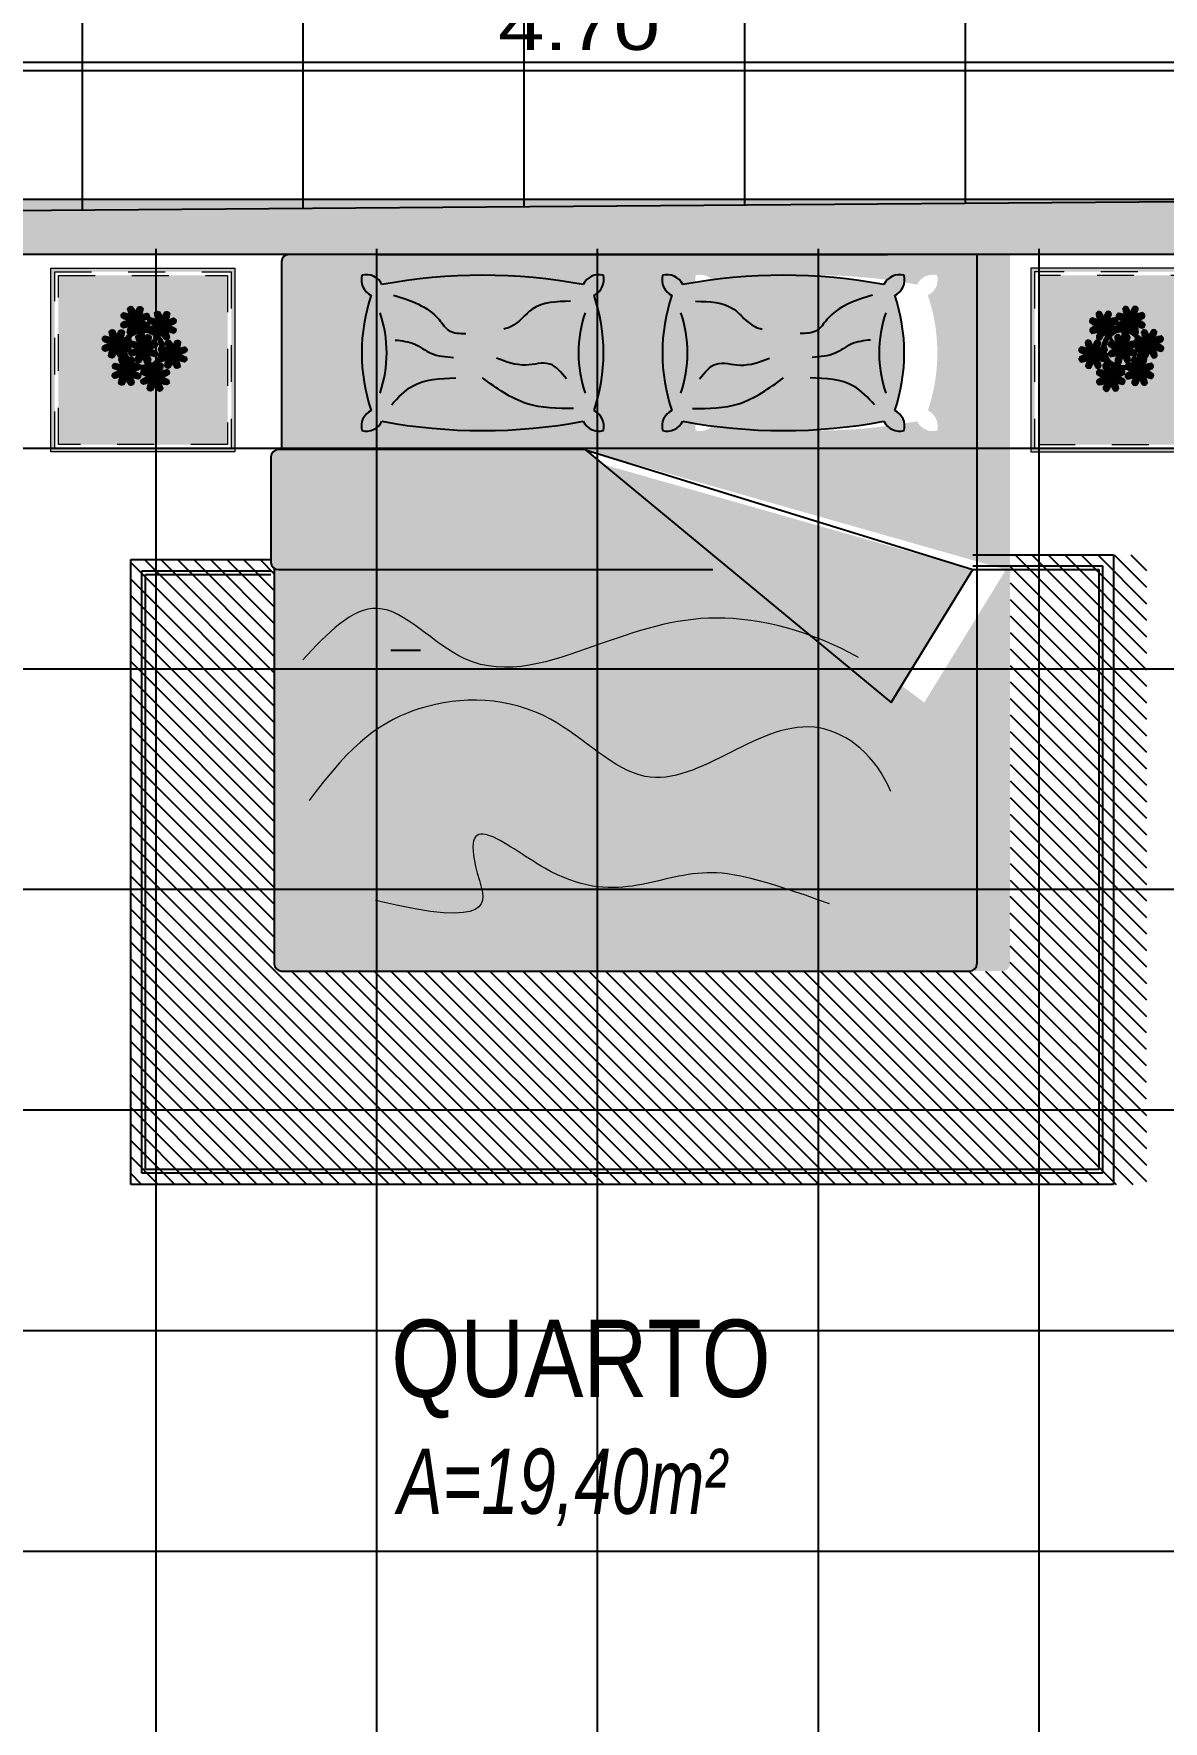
# Model space of a CAD drawing. Header units: inches. Extents: x 5.4 to 65.7, y -9.8 to 26.8.
# Drawn here: x 28.889 to 31.959, y 2.184 to 6.773 of the extents above; entities that cross this region are included whole.
import ezdxf

# ---------------------------------------------------------------- set-up
doc = ezdxf.new("R2010")
doc.units = ezdxf.units.IN
doc.header["$MEASUREMENT"] = 0
doc.linetypes.add('HIDDEN', pattern=[0.375, 0.25, -0.125])
for name, color, linetype in [('2', 42, 'Continuous'), ('CAIXILHOS', 7, 'Continuous'), ('FLORES', 1, 'Continuous'), ('HATCH', 1, 'Continuous'), ('vflor2', 50, 'Continuous'), ('Vflor6', 11, 'Continuous'), ('vfolhas2', 102, 'Continuous')]:
    doc.layers.add(name, color=color, linetype=linetype)
for name, color, linetype, lineweight in [('_mobiliário', 7, 'Continuous', 5), ('estofado', 7, 'Continuous', 25), ('mesa', 7, 'Continuous', 9), ('Muros', 7, 'Continuous', 30), ('TEXTO', 7, 'Continuous', 5)]:
    doc.layers.add(name, color=color, linetype=linetype, lineweight=lineweight)
doc.styles.add('Cota B', font='swissck.ttf')
doc.styles.add('R80-50', font='REFSAN.TTF', dxfattribs={"width": 1.3, "height": 0.13})
doc.dimstyles.new('1-50', dxfattribs={"dimtxt": 0.13, "dimasz": 0.12, "dimexe": 0.25, "dimexo": 0.12, "dimgap": 0.03, "dimtad": 1, "dimzin": 5, "dimdsep": 46, "dimtxsty": 'R80-50', "dimblk": 'ARCHTICK', "dimcen": 0.06, "dimdle": 0.1, "dimclrd": 8, "dimclre": 8, "dimclrt": 256, "dimadec": 0, "dimazin": 0, "dimtfac": 1, "dimtix": 1, "dimtmove": 0, "dimatfit": 3, "dimfxl": 1, "dimtolj": 1, "dimtzin": 0, "dimarcsym": 0})
pattern_1 = [(90, (-2384.8394688, 46.3806433), (-0.00125, 0), [])]

# ---------------------------------------------------------------- blocks, each defined once
blk = doc.blocks.new('Mesa Lateral Cordoba')
at = {"layer": 'mesa', "ltscale": 0.1}
h = blk.add_hatch(color=27, dxfattribs=at)
h.dxf.hatch_style = 1
h.set_gradient(color1=(123, 74, 61), color2=(58, 35, 29), one_color=1, tint=0.17, name='CYLINDER')
h.paths.add_polyline_path([(0, 0), (-0.5, 0), (-0.5, -0.5), (0, -0.5)])
h.paths.add_polyline_path([(-0.01, -0.01), (-0.01, -0.49), (-0.49, -0.49), (-0.49, -0.01)], flags=16)
h.paths.add_polyline_path([(-0.02, -0.02), (-0.02, -0.48), (-0.48, -0.48), (-0.48, -0.02)], flags=0)
h = blk.add_hatch(color=27, dxfattribs=at)
h.dxf.hatch_style = 1
h.set_gradient(color1=(123, 74, 61), color2=(58, 35, 29), one_color=1, tint=0.17, name='INVCYLINDER')
h.paths.add_polyline_path([(-0.02, -0.02), (-0.48, -0.02), (-0.48, -0.48), (-0.02, -0.48)])
at = {"layer": 'mesa', "color": 34, "ltscale": 0.1}
blk.add_lwpolyline([(-0.5, -0.5), (0, -0.5), (0, 0), (-0.5, 0)], close=True, dxfattribs=at)
at = {"layer": 'mesa', "color": 34, "linetype": 'HIDDEN', "ltscale": 0.1}
for points in [[(-0.49, -0.49), (-0.01, -0.49), (-0.01, -0.01), (-0.49, -0.01)], [(-0.48, -0.48), (-0.02, -0.48), (-0.02, -0.02), (-0.48, -0.02)]]:
    blk.add_lwpolyline(points, close=True, dxfattribs=at)
blk = doc.blocks.new('flor_PB_champanhe_pequena')
at = {"layer": 'vflor2'}
h = blk.add_hatch(dxfattribs=at)
h.set_pattern_fill('ANSI31', color=256, scale=0.01, angle=45, style=0)
h.set_pattern_definition(pattern_1)
h.paths.add_polyline_path([(0.0362, 0.0679, 1), (0.0207, 0.0679, 1)])
h.paths.add_polyline_path([(0.0629, 0.0132, 1), (0.0784, 0.0132, 1)])
h.paths.add_polyline_path([(0.0525, -0.056, 1), (0.0371, -0.056, 1)])
h.paths.add_polyline_path([(0.0077, 0, 1), (-0.0077, 0, 1)])
h.paths.add_polyline_path([(-0.0117, -0.0678, 1), (-0.0272, -0.0678, 1)])
h.paths.add_polyline_path([(-0.0565, -0.0118, 1), (-0.072, -0.0118, 1)])
h.paths.add_polyline_path([(-0.0325, 0.0537, 1), (-0.048, 0.0537, 1)])
at = {"layer": 'Vflor6'}
h = blk.add_hatch(dxfattribs=at)
h.set_pattern_fill('ANSI31', color=256, scale=0.01, angle=45, style=0)
h.set_pattern_definition(pattern_1)
h.paths.add_polyline_path([(0.0458, 0.0957, 0.518852), (0.0355, 0.1007, 0.20503), (0.0281, 0.0756, -0.145698), (0.0324, 0.0745, 0.191491)])
h.paths.add_polyline_path([(0.0604, 0.0753, 0.518852), (0.0566, 0.0862, 0.20503), (0.0337, 0.0736, -0.145698), (0.036, 0.0698, 0.191491)])
h.paths.add_polyline_path([(0.0563, 0.0505, 0.518852), (0.0613, 0.0609, 0.20503), (0.0362, 0.0682, -0.145698), (0.0351, 0.0639, 0.191491)])
h.paths.add_polyline_path([(0.0342, 0.0627, -0.145698), (0.0304, 0.0604, 0.191491), (0.0359, 0.0359, 0.518852), (0.0468, 0.0397, 0.20503)])
h.paths.add_polyline_path([(0.0288, 0.0601, -0.145698), (0.0245, 0.0612, 0.191491), (0.0111, 0.04, 0.518852), (0.0215, 0.035, 0.20503)])
h.paths.add_polyline_path([(-0.0035, 0.0605, 0.518852), (0.0003, 0.0496, 0.20503), (0.0233, 0.0621, -0.145698), (0.021, 0.0659, 0.191491)])
h.paths.add_polyline_path([(0.0207, 0.0675, -0.145698), (0.0218, 0.0718, 0.191491), (0.0006, 0.0852, 0.518852), (-0.0044, 0.0749, 0.20503)])
h.paths.add_polyline_path([(0.0227, 0.0731, -0.145698), (0.0265, 0.0754, 0.191491), (0.0211, 0.0998, 0.518852), (0.0102, 0.096, 0.20503)])
h.paths.add_polyline_path([(-0.0351, 0.0594, -0.145698), (-0.0328, 0.0557, 0.191491), (-0.0083, 0.0611, 0.518852), (-0.0121, 0.072, 0.20503)])
h.paths.add_polyline_path([(-0.0406, 0.0615, -0.145698), (-0.0364, 0.0604, 0.191491), (-0.0229, 0.0815, 0.518852), (-0.0333, 0.0866, 0.20503)])
h.paths.add_polyline_path([(-0.046, 0.0589, -0.145698), (-0.0422, 0.0612, 0.191491), (-0.0477, 0.0857, 0.518852), (-0.0586, 0.0819, 0.20503)])
h.paths.add_polyline_path([(-0.048, 0.0534, -0.145698), (-0.047, 0.0576, 0.191491), (-0.0681, 0.0711, 0.518852), (-0.0731, 0.0607, 0.20503)])
h.paths.add_polyline_path([(-0.0455, 0.048, -0.145698), (-0.0478, 0.0518, 0.191491), (-0.0722, 0.0463, 0.518852), (-0.0685, 0.0354, 0.20503)])
h.paths.add_polyline_path([(-0.0399, 0.046, -0.145698), (-0.0442, 0.047, 0.191491), (-0.0576, 0.0259, 0.17076), (-0.0554, 0.0218, -0.242408), (-0.0491, 0.0201, 0.071789), (-0.0473, 0.0209, 0.20503)])
h.paths.add_polyline_path([(-0.0345, 0.0485, -0.145698), (-0.0383, 0.0462, 0.191491), (-0.0329, 0.0218, 0.518852), (-0.022, 0.0255, 0.20503)])
h.paths.add_polyline_path([(-0.0125, 0.0364, 0.518852), (-0.0074, 0.0467, 0.20503), (-0.0325, 0.0541, -0.145698), (-0.0336, 0.0498, 0.191491)])
h.paths.add_polyline_path([(-0.0469, 0.016, 0.518852), (-0.0573, 0.0211, 0.20503), (-0.0646, -0.004, -0.145698), (-0.0603, -0.0051, 0.191491)])
h.paths.add_polyline_path([(-0.07, -0.0066, -0.145698), (-0.0662, -0.0043, 0.191491), (-0.0717, 0.0202, 0.518852), (-0.0825, 0.0164, 0.20503)])
h.paths.add_polyline_path([(-0.0921, 0.0056, 0.518852), (-0.0971, -0.0048, 0.20503), (-0.072, -0.0121, -0.145698), (-0.0709, -0.0079, 0.191491)])
h.paths.add_polyline_path([(-0.0695, -0.0175, -0.145698), (-0.0718, -0.0137, 0.191491), (-0.0962, -0.0192, 0.518852), (-0.0924, -0.0301, 0.20503)])
h.paths.add_polyline_path([(-0.0639, -0.0195, -0.145698), (-0.0682, -0.0185, 0.191491), (-0.0816, -0.0396, 0.518852), (-0.0712, -0.0446, 0.20503)])
h.paths.add_polyline_path([(-0.0585, -0.017, -0.145698), (-0.0623, -0.0193, 0.191491), (-0.0568, -0.0437, 0.518852), (-0.046, -0.04, 0.20503)])
h.paths.add_polyline_path([(-0.0364, -0.0291, 0.518852), (-0.0314, -0.0188, 0.20503), (-0.0565, -0.0114, -0.145698), (-0.0576, -0.0157, 0.191491)])
h.paths.add_polyline_path([(-0.059, -0.0061, -0.145698), (-0.0568, -0.0098, 0.191491), (-0.0323, -0.0044, 0.518852), (-0.0361, 0.0065, 0.20503)])
h.paths.add_polyline_path([(-0.0269, -0.0358, 0.518852), (-0.0377, -0.0396, 0.20503), (-0.0252, -0.0625, -0.145698), (-0.0214, -0.0603, 0.191491)])
h.paths.add_polyline_path([(-0.0198, -0.06, -0.145698), (-0.0155, -0.0611, 0.191491), (-0.0021, -0.0399, 0.518852), (-0.0125, -0.0349, 0.20503)])
h.paths.add_polyline_path([(-0.0142, -0.062, -0.145698), (-0.012, -0.0658, 0.191491), (0.0125, -0.0603, 0.518852), (0.0087, -0.0495, 0.20503)])
h.paths.add_polyline_path([(0.0084, -0.0851, 0.518852), (0.0134, -0.0747, 0.20503), (-0.0117, -0.0674, -0.145698), (-0.0128, -0.0717, 0.191491)])
h.paths.add_polyline_path([(-0.0137, -0.073, -0.145698), (-0.0175, -0.0752, 0.191491), (-0.012, -0.0997, 0.518852), (-0.0012, -0.0959, 0.20503)])
h.paths.add_polyline_path([(-0.0368, -0.0956, 0.518852), (-0.0264, -0.1006, 0.20503), (-0.0191, -0.0755, -0.145698), (-0.0234, -0.0744, 0.191491)])
h.paths.add_polyline_path([(-0.0514, -0.0752, 0.518852), (-0.0476, -0.086, 0.20503), (-0.0247, -0.0735, -0.145698), (-0.0269, -0.0697, 0.191491)])
h.paths.add_polyline_path([(-0.0473, -0.0504, 0.518852), (-0.0523, -0.0608, 0.20503), (-0.0272, -0.0681, -0.145698), (-0.0261, -0.0638, 0.191491)])
h.paths.add_polyline_path([(0.0371, -0.0563, -0.145698), (0.0381, -0.052, 0.191491), (0.017, -0.0386, 0.518852), (0.0119, -0.049, 0.20503)])
h.paths.add_polyline_path([(0.0374, -0.024, 0.518852), (0.0265, -0.0278, 0.20503), (0.0391, -0.0508, -0.145698), (0.0429, -0.0485, 0.191491)])
h.paths.add_polyline_path([(0.0444, -0.0482, -0.145698), (0.0487, -0.0493, 0.191491), (0.0622, -0.0281, 0.518852), (0.0518, -0.0231, 0.20503)])
h.paths.add_polyline_path([(0.0767, -0.0486, 0.518852), (0.073, -0.0377, 0.20503), (0.05, -0.0502, -0.145698), (0.0523, -0.054, 0.191491)])
h.paths.add_polyline_path([(0.0726, -0.0733, 0.518852), (0.0777, -0.063, 0.20503), (0.0525, -0.0556, -0.145698), (0.0515, -0.0599, 0.191491)])
h.paths.add_polyline_path([(0.0505, -0.0612, -0.145698), (0.0467, -0.0635, 0.191491), (0.0522, -0.0879, 0.518852), (0.0631, -0.0841, 0.20503)])
h.paths.add_polyline_path([(0.0452, -0.0637, -0.145698), (0.0409, -0.0626, 0.191491), (0.0275, -0.0838, 0.518852), (0.0378, -0.0888, 0.20503)])
h.paths.add_polyline_path([(0.0396, -0.0617, -0.145698), (0.0373, -0.0579, 0.191491), (0.0129, -0.0634, 0.518852), (0.0166, -0.0743, 0.20503)])
h.paths.add_polyline_path([(0.0654, 0.0075, -0.145698), (0.0632, 0.0113, 0.191491), (0.0387, 0.0058, 0.518852), (0.0425, -0.0051, 0.20503)])
h.paths.add_polyline_path([(0.0428, 0.0305, 0.518852), (0.0378, 0.0202, 0.20503), (0.0629, 0.0128, -0.145698), (0.064, 0.0171, 0.191491)])
h.paths.add_polyline_path([(0.0649, 0.0184, -0.145698), (0.0687, 0.0207, 0.191491), (0.0632, 0.0451, 0.518852), (0.0524, 0.0414, 0.20503)])
h.paths.add_polyline_path([(0.088, 0.041, 0.518852), (0.0776, 0.0461, 0.20503), (0.0703, 0.0209, -0.145698), (0.0746, 0.0199, 0.191491)])
h.paths.add_polyline_path([(0.0759, 0.0189, -0.145698), (0.0782, 0.0151, 0.191491), (0.1026, 0.0206, 0.518852), (0.0988, 0.0315, 0.20503)])
h.paths.add_polyline_path([(0.0985, -0.0041, 0.518852), (0.1035, 0.0062, 0.20503), (0.0784, 0.0136, -0.145698), (0.0773, 0.0093, 0.191491)])
h.paths.add_polyline_path([(0.0781, -0.0187, 0.518852), (0.0889, -0.015, 0.20503), (0.0764, 0.008, -0.145698), (0.0726, 0.0057, 0.191491)])
h.paths.add_polyline_path([(0.071, 0.0055, -0.145698), (0.0667, 0.0065, 0.191491), (0.0533, -0.0146, 0.518852), (0.0637, -0.0197, 0.20503)])
h.paths.add_polyline_path([(0.0074, -0.0319, 0.518852), (0.0183, -0.0282, 0.20503), (0.0057, -0.0052, -0.145698), (0.0019, -0.0075, 0.191491)])
h.paths.add_polyline_path([(0.0278, -0.0173, 0.518852), (0.0329, -0.007, 0.20503), (0.0077, 0.0004, -0.145698), (0.0067, -0.0039, 0.191491)])
h.paths.add_polyline_path([(0.0319, 0.0074, 0.518852), (0.0282, 0.0183, 0.20503), (0.0052, 0.0057, -0.145698), (0.0075, 0.0019, 0.191491)])
h.paths.add_polyline_path([(0.0173, 0.0278, 0.518852), (0.007, 0.0329, 0.20503), (-0.0004, 0.0077, -0.145698), (0.0039, 0.0067, 0.191491)])
h.paths.add_polyline_path([(-0.0057, 0.0052, -0.145698), (-0.0019, 0.0075, 0.191491), (-0.0074, 0.0319, 0.518852), (-0.0183, 0.0282, 0.20503)])
h.paths.add_polyline_path([(-0.0077, -0.0004, -0.145698), (-0.0067, 0.0039, 0.191491), (-0.0278, 0.0173, 0.518852), (-0.0329, 0.007, 0.20503)])
h.paths.add_polyline_path([(-0.0319, -0.0074, 0.518852), (-0.0282, -0.0183, 0.20503), (-0.0052, -0.0057, -0.145698), (-0.0075, -0.0019, 0.191491)])
h.paths.add_polyline_path([(-0.0173, -0.0278, 0.518852), (-0.007, -0.0329, 0.20503), (0.0004, -0.0077, -0.145698), (-0.0039, -0.0067, 0.191491)])
at = {"layer": 'vfolhas2'}
h = blk.add_hatch(dxfattribs=at)
h.set_pattern_fill('ANSI31', color=256, scale=0.007, angle=45, style=0)
h.set_pattern_definition([(90, (-2384.8394688, 46.3806433), (-0.000875, 0), [])])
h.paths.add_polyline_path([(0.0114, 0.048, 0.107662), (-0.0096, 0.0484, -0.020394), (-0.0074, 0.0467, -0.232033), (-0.0071, 0.0405, -0.089468), (0.0075, 0.0405, -0.022086)])
h.paths.add_polyline_path([(0.0384, 0.0149, -0.017634), (0.0451, 0.0156, -0.064642), (0.0378, 0.0202, -0.373307), (0.0397, 0.0292, 0.096249), (0.0259, 0.042, -0.06152), (0.0215, 0.0351, -0.163888)])
h.paths.add_polyline_path([(0.0406, 0.007, -0.061831), (0.0482, 0.0103, 0.013522), (0.0476, 0.0129, 0.022418), (0.0393, 0.0121, -0.032137)])
h.paths.add_polyline_path([(0.0343, -0.0228, -0.121095), (0.0374, -0.024, -0.039921), (0.0401, -0.0287, 0.137333), (0.0492, -0.0037, -0.051397), (0.0425, -0.0051, -0.060546), (0.0409, -0.0044, -0.120239)])
h.paths.add_polyline_path([(0.0262, -0.0418, 0.022224), (0.0298, -0.0393, -0.065612), (0.027, -0.0311, -0.18593), (-0.0008, -0.0411, -0.037143), (-0.0042, -0.0491, 0.08013), (0.0115, -0.048, -0.468772), (0.017, -0.0386, -0.072076)])
h.paths.add_polyline_path([(-0.0318, -0.0262, -0.20437), (-0.0364, -0.0291, -0.031212), (-0.0405, -0.0281, 0.048436), (-0.0344, -0.0354, -0.28943), (-0.0269, -0.0358, -0.065261), (-0.0229, -0.0437, 0.024971), (-0.0184, -0.0457, -0.06163), (-0.015, -0.0383, -0.128156)])
h.paths.add_polyline_path([(-0.0492, 0.0024, -0.069005), (-0.0408, 0.0057, -0.116531), (-0.0339, 0.0234, -0.069204), (-0.0376, 0.0319, 0.165692)])
h.paths.add_polyline_path([(-0.0238, 0.0336, -0.03277), (-0.0192, 0.0364, 0.020745), (-0.0238, 0.0408, -0.017074), (-0.0258, 0.042, 0.010437), (-0.0275, 0.0409, -0.062084)])
at = {"layer": 'Vflor6'}
for points in [[(-0.0422, 0.0612, 0.191491), (-0.0477, 0.0857, 0.518852), (-0.0586, 0.0819, 0.20503), (-0.046, 0.0589)], [(-0.0364, 0.0604, 0.191491), (-0.0229, 0.0815, 0.518852), (-0.0333, 0.0866, 0.20503), (-0.0406, 0.0615)], [(0.0218, 0.0718, 0.191491), (0.0006, 0.0852, 0.518852), (-0.0044, 0.0749, 0.20503), (0.0207, 0.0675)], [(0.0265, 0.0754, 0.191491), (0.0211, 0.0998, 0.518852), (0.0102, 0.096, 0.20503), (0.0227, 0.0731)], [(0.0324, 0.0745, 0.191491), (0.0458, 0.0957, 0.518852), (0.0355, 0.1007, 0.20503), (0.0281, 0.0756)], [(0.036, 0.0698, 0.191491), (0.0604, 0.0753, 0.518852), (0.0566, 0.0862, 0.20503), (0.0337, 0.0736)], [(-0.047, 0.0576, 0.191491), (-0.0681, 0.0711, 0.518852), (-0.0731, 0.0607, 0.20503), (-0.048, 0.0534)], [(-0.0478, 0.0518, 0.191491), (-0.0722, 0.0463, 0.518852), (-0.0685, 0.0354, 0.20503), (-0.0455, 0.048)], [(-0.0442, 0.047, 0.191491), (-0.0576, 0.0259, 0.17076), (-0.0554, 0.0218, 0.20503)], [(-0.0491, 0.0201, 0.071789), (-0.0473, 0.0209, 0.20503), (-0.0399, 0.046)], [(-0.0383, 0.0462, 0.191491), (-0.0329, 0.0218, 0.518852), (-0.022, 0.0255, 0.20503), (-0.0345, 0.0485)], [(-0.0328, 0.0557, 0.191491), (-0.0083, 0.0611, 0.518852), (-0.0121, 0.072, 0.20503), (-0.0351, 0.0594)], [(-0.0336, 0.0498, 0.191491), (-0.0125, 0.0364, 0.518852), (-0.0074, 0.0467, 0.20503), (-0.0325, 0.0541)], [(0.021, 0.0659, 0.191491), (-0.0035, 0.0605, 0.518852), (0.0003, 0.0496, 0.20503), (0.0233, 0.0621)], [(0.0245, 0.0612, 0.191491), (0.0111, 0.04, 0.518852), (0.0215, 0.035, 0.20503), (0.0288, 0.0601)], [(0.0304, 0.0604, 0.191491), (0.0359, 0.0359, 0.518852), (0.0468, 0.0397, 0.20503), (0.0342, 0.0627)], [(0.0351, 0.0639, 0.191491), (0.0563, 0.0505, 0.518852), (0.0613, 0.0609, 0.20503), (0.0362, 0.0682)], [(0.0687, 0.0207, 0.191491), (0.0632, 0.0451, 0.518852), (0.0524, 0.0414, 0.20503), (0.0649, 0.0184)], [(0.0746, 0.0199, 0.191491), (0.088, 0.041, 0.518852), (0.0776, 0.0461, 0.20503), (0.0703, 0.0209)], [(-0.0709, -0.0079, 0.191491), (-0.0921, 0.0056, 0.518852), (-0.0971, -0.0048, 0.20503), (-0.072, -0.0121)], [(-0.0662, -0.0043, 0.191491), (-0.0717, 0.0202, 0.518852), (-0.0825, 0.0164, 0.20503), (-0.07, -0.0066)], [(-0.0603, -0.0051, 0.191491), (-0.0469, 0.016, 0.518852), (-0.0573, 0.0211, 0.20503), (-0.0646, -0.004)], [(-0.0568, -0.0098, 0.191491), (-0.0323, -0.0044, 0.518852), (-0.0361, 0.0065, 0.20503), (-0.059, -0.0061)], [(-0.0067, 0.0039, 0.191491), (-0.0278, 0.0173, 0.518852), (-0.0329, 0.007, 0.20503), (-0.0077, -0.0004)], [(-0.0019, 0.0075, 0.191491), (-0.0074, 0.0319, 0.518852), (-0.0183, 0.0282, 0.20503), (-0.0057, 0.0052)], [(0.0039, 0.0067, 0.191491), (0.0173, 0.0278, 0.518852), (0.007, 0.0329, 0.20503), (-0.0004, 0.0077)], [(0.0075, 0.0019, 0.191491), (0.0319, 0.0074, 0.518852), (0.0282, 0.0183, 0.20503), (0.0052, 0.0057)], [(0.0067, -0.0039, 0.191491), (0.0278, -0.0173, 0.518852), (0.0329, -0.007, 0.20503), (0.0077, 0.0004)], [(0.064, 0.0171, 0.191491), (0.0428, 0.0305, 0.518852), (0.0378, 0.0202, 0.20503), (0.0629, 0.0128)], [(0.0632, 0.0113, 0.191491), (0.0387, 0.0058, 0.518852), (0.0425, -0.0051, 0.20503), (0.0654, 0.0075)], [(0.0667, 0.0065, 0.191491), (0.0533, -0.0146, 0.518852), (0.0637, -0.0197, 0.20503), (0.071, 0.0055)], [(0.0726, 0.0057, 0.191491), (0.0781, -0.0187, 0.518852), (0.0889, -0.015, 0.20503), (0.0764, 0.008)], [(0.0782, 0.0151, 0.191491), (0.1026, 0.0206, 0.518852), (0.0988, 0.0315, 0.20503), (0.0759, 0.0189)], [(0.0773, 0.0093, 0.191491), (0.0985, -0.0041, 0.518852), (0.1035, 0.0062, 0.20503), (0.0784, 0.0136)], [(-0.0718, -0.0137, 0.191491), (-0.0962, -0.0192, 0.518852), (-0.0924, -0.0301, 0.20503), (-0.0695, -0.0175)], [(-0.0682, -0.0185, 0.191491), (-0.0816, -0.0396, 0.518852), (-0.0712, -0.0446, 0.20503), (-0.0639, -0.0195)], [(-0.0623, -0.0193, 0.191491), (-0.0568, -0.0437, 0.518852), (-0.046, -0.04, 0.20503), (-0.0585, -0.017)], [(-0.0576, -0.0157, 0.191491), (-0.0364, -0.0291, 0.518852), (-0.0314, -0.0188, 0.20503), (-0.0565, -0.0114)], [(-0.0214, -0.0603, 0.191491), (-0.0269, -0.0358, 0.518852), (-0.0377, -0.0396, 0.20503), (-0.0252, -0.0625)], [(-0.0075, -0.0019, 0.191491), (-0.0319, -0.0074, 0.518852), (-0.0282, -0.0183, 0.20503), (-0.0052, -0.0057)], [(-0.0155, -0.0611, 0.191491), (-0.0021, -0.0399, 0.518852), (-0.0125, -0.0349, 0.20503), (-0.0198, -0.06)], [(-0.0039, -0.0067, 0.191491), (-0.0173, -0.0278, 0.518852), (-0.007, -0.0329, 0.20503), (0.0004, -0.0077)], [(0.0019, -0.0075, 0.191491), (0.0074, -0.0319, 0.518852), (0.0183, -0.0282, 0.20503), (0.0057, -0.0052)], [(0.0381, -0.052, 0.191491), (0.017, -0.0386, 0.518852), (0.0119, -0.049, 0.20503), (0.0371, -0.0563)], [(0.0429, -0.0485, 0.191491), (0.0374, -0.024, 0.518852), (0.0265, -0.0278, 0.20503), (0.0391, -0.0508)], [(0.0487, -0.0493, 0.191491), (0.0622, -0.0281, 0.518852), (0.0518, -0.0231, 0.20503), (0.0444, -0.0482)], [(0.0523, -0.054, 0.191491), (0.0767, -0.0486, 0.518852), (0.073, -0.0377, 0.20503), (0.05, -0.0502)], [(-0.0261, -0.0638, 0.191491), (-0.0473, -0.0504, 0.518852), (-0.0523, -0.0608, 0.20503), (-0.0272, -0.0681)], [(-0.0269, -0.0697, 0.191491), (-0.0514, -0.0752, 0.518852), (-0.0476, -0.086, 0.20503), (-0.0247, -0.0735)], [(-0.0234, -0.0744, 0.191491), (-0.0368, -0.0956, 0.518852), (-0.0264, -0.1006, 0.20503), (-0.0191, -0.0755)], [(-0.0175, -0.0752, 0.191491), (-0.012, -0.0997, 0.518852), (-0.0012, -0.0959, 0.20503), (-0.0137, -0.073)], [(-0.012, -0.0658, 0.191491), (0.0125, -0.0603, 0.518852), (0.0087, -0.0495, 0.20503), (-0.0142, -0.062)], [(-0.0128, -0.0717, 0.191491), (0.0084, -0.0851, 0.518852), (0.0134, -0.0747, 0.20503), (-0.0117, -0.0674)], [(0.0373, -0.0579, 0.191491), (0.0129, -0.0634, 0.518852), (0.0166, -0.0743, 0.20503), (0.0396, -0.0617)], [(0.0409, -0.0626, 0.191491), (0.0275, -0.0838, 0.518852), (0.0378, -0.0888, 0.20503), (0.0452, -0.0637)], [(0.0467, -0.0635, 0.191491), (0.0522, -0.0879, 0.518852), (0.0631, -0.0841, 0.20503), (0.0505, -0.0612)], [(0.0515, -0.0599, 0.191491), (0.0726, -0.0733, 0.518852), (0.0777, -0.063, 0.20503), (0.0525, -0.0556)]]:
    blk.add_lwpolyline(points, format="xyb", dxfattribs=at)
for centre in [(-0.0403, 0.0537), (0.0285, 0.0679), (0, 0), (0.0707, 0.0132), (-0.0643, -0.0118), (-0.0195, -0.0678), (0.0448, -0.056)]:
    blk.add_circle(centre, 0.00774, dxfattribs=at)
for centre, radius, start, end in [((-0.074, -0.0174), 0.0768, 54.9163, 59.0708), ((0, 0), 0.0493, 121.5115, 123.9034), ((0, 0), 0.0493, 76.6257, 101.2054), ((0, 0), 0.0412, 79.5079, 99.958), ((0, 0), 0.0493, 36.338, 58.3289), ((0, 0), 0.0493, 139.6216, 177.2535), ((0, 0), 0.0412, 145.4192, 172.0062), ((0, 0), 0.0412, 117.8024, 125.3101), ((-0.0593, -0.0047), 0.0602, 11.8879, 16.4018), ((0, 0), 0.0412, 74.1954, 75.3637), ((0, 0), 0.0412, 21.2258, 58.4551), ((0, 0), 0.0412, 9.7434, 17.1061), ((0, 0), 0.0493, 12.0535, 15.1524), ((0.0522, -0.0796), 0.0926, 83.3221, 84.8757), ((0, 0), 0.0493, 214.7168, 225.8089), ((0, 0), 0.0412, 191.7544, 192.795), ((0, 0), 0.0412, 196.8647, 200.2384), ((0, 0), 0.0412, 219.4845, 248.6966), ((0, 0), 0.0412, 268.8569, 310.9878), ((0, 0), 0.0493, 302.0643, 307.1567), ((0, 0), 0.0412, 326.3984, 353.8236), ((0, 0), 0.0493, 324.3663, 355.6451), ((0, 0), 0.0493, 242.3459, 248.0677), ((0, 0), 0.0493, 265.1392, 283.4645)]:
    blk.add_arc(centre, radius, start, end, dxfattribs=at)
at = {"layer": 'vfolhas2'}
for centre, radius, start, end in [((-0.074, -0.0174), 0.0768, 40.153, 49.1957), ((0.0943, 0), 0.0958, 144.6026, 166.3715), ((0.0943, 0), 0.0929, 152.8823, 159.0916), ((-0.0593, -0.0047), 0.0602, 38.976, 44.1425), ((0.0522, -0.0796), 0.0955, 94.2878, 101.6908), ((0.0522, -0.0796), 0.0926, 88.9574, 101.8062), ((-0.0518, 0.0673), 0.0773, 274.6501, 284.8641), ((-0.0461, 0.0498), 0.0621, 271.8189, 281.906), ((-0.0562, -0.0226), 0.0584, 324.6409, 3.3511), ((-0.0538, -0.0234), 0.0532, 344.0711, 2.6448), ((-0.0519, -0.0839), 0.0987, 36.2927, 45.4646), ((-0.0519, -0.0839), 0.1017, 36.411, 41.5755)]:
    blk.add_arc(centre, radius, start, end, dxfattribs=at)
blk = doc.blocks.new('A$C19C6269F')
at = {"layer": '_mobiliário', "color": 34, "rotation": 90}
blk.add_blockref('Mesa Lateral Cordoba', (0, 0.5), dxfattribs=at)
at = {"layer": 'FLORES', "xscale": 1.130970244567606, "yscale": 1.130970244567606, "zscale": 1.130970244567606}
blk.add_blockref('flor_PB_champanhe_pequena', (0.2509, 0.2196), dxfattribs=at)
blk = doc.blocks.new('_ArchTick')
at = {"color": 0, "linetype": 'ByBlock', "const_width": 0.15}
blk.add_lwpolyline([(-0.5, -0.5), (0.5, 0.5)], dxfattribs=at)
blk = doc.blocks.new('*D43')
at = {"color": 8, "lineweight": -2}
for p, q in [((28.0214, 6.3075), (28.0214, 6.945)), ((32.7214, 6.2925), (32.7214, 6.945)), ((32.8214, 6.695), (27.9214, 6.695))]:
    blk.add_line(p, q, dxfattribs=at)
at = {"layer": 'DEFPOINTS', "color": 0}
for p in [(28.0214, 6.695), (28.0214, 6.1875), (32.7214, 6.1725)]:
    blk.add_point(p, dxfattribs=at)
at = {"color": 8, "lineweight": -2, "xscale": 0.12, "yscale": 0.12, "zscale": 0.12, "rotation": 180}
blk.add_blockref('_ArchTick', (28.0214, 6.695), dxfattribs=at)
at = {"color": 8, "lineweight": -2, "xscale": 0.12, "yscale": 0.12, "zscale": 0.12}
blk.add_blockref('_ArchTick', (32.7214, 6.695), dxfattribs=at)
at = {"insert": (30.3714, 6.7927), "char_height": 0.13, "attachment_point": 5, "style": 'R80-50'}
blk.add_mtext('\\A1;4.70', dxfattribs=at)

msp = doc.modelspace()

# ---------------------------------------------------------------- hatches: boundary and pattern name
h = msp.add_hatch(color=256)
edge = h.paths.add_edge_path()
edge.add_line((32.8714, 7.8225), (21.6714, 7.8225))
edge.add_line((21.6714, 7.8225), (21.6714, 1.9215))
edge.add_line((21.6714, 1.9215), (21.8214, 1.9215))
edge.add_line((21.8214, 1.9215), (21.8214, 3.5874))
edge.add_line((21.8214, 3.5874), (21.8208, 3.9597))
edge.add_line((21.8208, 3.9597), (21.8201, 4.3874))
edge.add_line((21.8201, 4.3874), (21.8214, 4.3874))
edge.add_line((21.8214, 4.3874), (21.8214, 6.4467))
edge.add_line((21.8214, 6.4467), (21.79, 6.4578))
edge.add_ellipse((22.0221, 5.2027), major_axis=(-0.9025, 0.9025), ratio=1, start_angle=324.0488, end_angle=325.4765, ccw=False)
edge.add_line((21.8214, 6.4634), (21.8214, 6.5352))
edge.add_ellipse((22.2292, 7.8821), major_axis=(-0.9951, 0.9951), ratio=1, start_angle=117.2569, end_angle=118.1528, ccw=False)
edge.add_line((21.8001, 6.5418), (21.8214, 6.5418))
edge.add_line((21.8214, 6.5418), (21.8214, 7.6725))
edge.add_line((21.8214, 7.6725), (22.3244, 7.6725))
edge.add_arc((22.2001, 7.6071), 0.1405, 27.7595, 45.8107)
edge.add_arc((22.2278, 7.5565), 0.1668, 44.0568, 65.0989, ccw=False)
edge.add_line((22.3477, 7.6725), (32.7214, 7.6725))
edge.add_line((32.7214, 7.6725), (32.7214, 7.5757))
edge.add_line((32.7214, 7.5757), (32.8714, 7.5757))
edge.add_line((32.8714, 7.5757), (32.8714, 7.8225))
msp.add_hatch(color=256).paths.add_polyline_path([(32.8714, 6.7728), (32.7214, 6.7728), (32.7214, 6.3225), (28.0214, 6.3225), (28.0214, 6.1725), (32.7214, 6.1725), (32.7214, 5.1585), (32.8714, 5.1585)])
at = {"linetype": 'ByBlock'}
h = msp.add_hatch(color=32, dxfattribs=at)
h.set_gradient(color1=(204, 102, 0), one_color=1, tint=1, name='CYLINDER')
h.paths.add_polyline_path([(31.4417, 5.3155), (31.2197, 4.9542), (30.2986, 5.641)])
at = {"layer": '2'}
h = msp.add_hatch(dxfattribs=at)
h.set_pattern_fill('_USER', color=32, scale=0.6, style=0, double=1, pattern_type=0)
h.set_pattern_definition([(0, (21.82137, -4.1275), (0, 0.6), []), (90, (21.82137, -4.1275), (-0.6, 0), [])])
h.paths.add_polyline_path([(32.7214, 7.6725), (23.3214, 7.6725), (23.3214, 6.0525), (21.8214, 6.0525), (21.8214, -2.3275), (24.8714, -2.3275), (24.8714, -4.1275), (27.7914, -4.1275), (27.7914, -4.049), (27.8714, -4.049), (27.8714, 6.2848), (32.7214, 6.3225)])
h = msp.add_hatch(dxfattribs=at)
h.set_pattern_fill('_USER', color=32, scale=0.6, style=0, double=1, pattern_type=0)
h.set_pattern_definition([(0, (28.02137, 2.0458), (0, 0.6), []), (90, (28.02137, 2.0458), (-0.6, 0), [])])
h.paths.add_polyline_path([(28.0214, 6.1875), (32.7214, 6.1875), (32.7214, 2.0458), (28.0214, 2.0458)])
at = {"layer": 'estofado', "lineweight": 5, "ltscale": 0.2}
h = msp.add_hatch(color=43, dxfattribs=at)
h.dxf.hatch_style = 1
h.set_gradient(color1=(206, 178, 131), color2=(233, 221, 200), one_color=1, tint=0.85, name='CURVED')
h.paths.add_polyline_path([(30.8252, 5.3155), (31.3097, 4.9542), (31.5317, 5.3155), (30.3886, 5.641), (29.5628, 5.6421), (29.5628, 6.1525, -0.414214), (29.5828, 6.1725), (31.5428, 6.1725), (31.5428, 4.244, -0.414214), (31.5228, 4.224), (29.5628, 4.224, -0.414214), (29.5428, 4.244), (29.5428, 5.3189, 0.148252), (29.5539, 5.3155)])
h.paths.add_polyline_path([(30.3826, 5.719, 0.357527), (30.4373, 5.6936, 0.357527), (30.412, 5.7483, 0.164785), (30.412, 6.0615, 0.357527), (30.4373, 6.1161, 0.357527), (30.3826, 6.0908, 0.092561), (29.8355, 6.0908, 0.357527), (29.7809, 6.1161, 0.357527), (29.8062, 6.0615, 0.164785), (29.8062, 5.7483, 0.357527), (29.7809, 5.6936, 0.357527), (29.8355, 5.719, 0.092561)], flags=16)
h.paths.add_polyline_path([(30.6883, 5.6936, 0.357527), (30.743, 5.719, 0.092561), (31.2901, 5.719, 0.357527), (31.3447, 5.6936, 0.357527), (31.3194, 5.7483, 0.164785), (31.3194, 6.0615, 0.357527), (31.3447, 6.1161, 0.357527), (31.2901, 6.0908, 0.092561), (30.743, 6.0908, 0.357527), (30.6883, 6.1161, 0.357527), (30.7137, 6.0615, 0.164785), (30.7137, 5.7483, 0.357527)], flags=16)
edge = h.paths.add_edge_path(flags=0)
edge.add_spline(control_points=[(30.1469, 5.8906), (30.1728, 5.8807), (30.2191, 5.8629), (30.2945, 5.8878), (30.323, 5.8518), (30.3368, 5.8344)], knot_values=[0, 0, 0, 0, 0.082062, 0.146763, 0.207421, 0.207421, 0.207421, 0.207421], degree=3, periodic=0)
edge = h.paths.add_edge_path(flags=0)
edge.add_spline(control_points=[(30.9787, 5.8906), (30.9528, 5.8807), (30.9065, 5.8629), (30.8311, 5.8878), (30.8026, 5.8518), (30.7888, 5.8344)], knot_values=[0, 0, 0, 0, 0.082062, 0.146763, 0.207421, 0.207421, 0.207421, 0.207421], degree=3, periodic=0)
h = msp.add_hatch(color=27, dxfattribs=at)
h.dxf.hatch_style = 1
h.set_gradient(color1=(106, 82, 42), color2=(160, 123, 64), one_color=1, tint=0.44, name='CURVED')
h.paths.add_polyline_path([(29.8062, 6.0615, -0.357527), (29.7809, 6.1161, -0.357527), (29.8355, 6.0908, -0.092561), (30.3826, 6.0908, -0.357527), (30.4373, 6.1161, -0.357527), (30.412, 6.0615, -0.164785), (30.412, 5.7483, -0.357527), (30.4373, 5.6936, -0.357527), (30.3826, 5.719, -0.092561), (29.8355, 5.719, -0.357527), (29.7809, 5.6936, -0.357527), (29.8062, 5.7483, -0.164785)])
h = msp.add_hatch(color=27, dxfattribs=at)
h.dxf.hatch_style = 1
h.set_gradient(color1=(106, 82, 42), color2=(160, 123, 64), one_color=1, tint=0.44, name='CURVED')
h.paths.add_polyline_path([(31.2294, 6.0615, 0.357527), (31.2547, 6.1161, 0.357527), (31.2001, 6.0908, 0.092561), (30.653, 6.0908, 0.357527), (30.5983, 6.1161, 0.357527), (30.6237, 6.0615, 0.164785), (30.6237, 5.7483, 0.357527), (30.5983, 5.6936, 0.357527), (30.653, 5.719, 0.092561), (31.2001, 5.719, 0.357527), (31.2547, 5.6936, 0.357527), (31.2294, 5.7483, 0.164785)])
h = msp.add_hatch(color=27, dxfattribs=at)
h.dxf.hatch_style = 1
h.set_gradient(color1=(106, 82, 42), color2=(160, 123, 64), one_color=1, tint=0.44, name='CURVED')
h.paths.add_polyline_path([(30.3886, 5.641), (30.8252, 5.3155), (29.5539, 5.3155, -0.414214), (29.5339, 5.3355), (29.5339, 5.6222, -0.414633), (29.554, 5.6422)])
at = {"layer": 'HATCH'}
h = msp.add_hatch(dxfattribs=at)
h.set_pattern_fill('ANSI31', color=63, scale=0.01, angle=180, style=0)
h.set_pattern_definition([(315, (-26609.184783, -28496.89637), (-0.022450640303, -0.022450640303), [])])
h.paths.add_polyline_path([(29.5339, 5.3427), (29.5339, 5.3355, 0.250574), (29.5428, 5.3189), (29.5428, 4.244, 0.414214), (29.5628, 4.224), (31.5228, 4.224, 0.414214), (31.5428, 4.244), (31.5428, 5.3555), (31.9137, 5.3555), (31.9137, 3.6439), (29.1527, 3.6439), (29.1527, 5.3427)])
h.paths.add_polyline_path([(30.8756, 1.8389), (30.8756, 3.6955), (31.4347, 3.6955), (31.4347, 1.8389)], flags=9)

# ---------------------------------------------------------------- linework, layer by layer
for p, q in [((32.7214, 6.3225), (27.8714, 6.3225)), ((32.7214, 6.1725), (28.0214, 6.1725)), ((29.5628, 6.1525), (29.5628, 5.6422)), ((31.4528, 6.1725), (29.5828, 6.1725)), ((31.37, 6.1725), (30.0257, 6.1725)), ((31.4528, 6.1725), (31.4528, 4.244)), ((29.5339, 5.6222), (29.5339, 5.3355)), ((30.3886, 5.641), (29.5539, 5.6422)), ((30.3886, 5.641), (31.2197, 4.9542)), ((30.3886, 5.641), (31.4417, 5.3155)), ((29.5428, 5.3189), (29.5428, 4.244)), ((29.5539, 5.3155), (30.7352, 5.3155)), ((31.2197, 4.9542), (31.4417, 5.3155)), ((29.5628, 4.224), (31.4328, 4.224))]:
    msp.add_line(p, q)
at = {"linetype": 'ByBlock'}
for p, q in [((29.1527, 3.6439), (29.1527, 5.3427)), ((29.1527, 5.3427), (29.5339, 5.3427)), ((31.4417, 5.3555), (31.8237, 5.3555)), ((31.4417, 5.3255), (31.7937, 5.3255)), ((31.7937, 5.3255), (31.7937, 3.6739)), ((31.8237, 5.3555), (31.8237, 3.6439)), ((29.1827, 3.6739), (29.1827, 5.3127)), ((29.1827, 5.3127), (29.5339, 5.3127)), ((29.1927, 3.6839), (29.1927, 5.3027)), ((29.1927, 5.3027), (29.5339, 5.3027)), ((31.4417, 5.3155), (31.7837, 5.3155)), ((31.7837, 5.3155), (31.7837, 3.6839)), ((31.7937, 3.6739), (29.1827, 3.6739)), ((31.7837, 3.6839), (29.1927, 3.6839)), ((31.8237, 3.6439), (29.1527, 3.6439))]:
    msp.add_line(p, q, dxfattribs=at)
msp.add_lwpolyline([(32.7214, 7.6725), (23.3214, 7.6725), (23.3214, 6.0525), (21.8214, 6.0525), (21.8214, -2.3275), (24.8714, -2.3275), (24.8714, -4.1275), (27.7914, -4.1275), (27.7914, -4.049), (27.8714, -4.049), (27.8714, 6.2848), (32.7214, 6.3225), (32.7214, 7.6725)])
for centre, start, end in [((29.5828, 6.1525), 90, 180), ((29.5539, 5.6222), 90, 180), ((29.5539, 5.3355), 180, 270), ((29.5628, 4.244), 180, 270), ((31.4328, 4.244), 270, 0)]:
    msp.add_arc(centre, 0.02, start, end)
at = {"layer": 'CAIXILHOS', "color": 6}
msp.add_line((29.9401, 5.0957), (29.8599, 5.0957), dxfattribs=at)
at = {"layer": 'estofado', "ltscale": 0.2}
for centre, radius, start, end in [((29.8269, 6.1042), 0.0475, 165.5166, 244.2099), ((29.7928, 6.0701), 0.0475, 25.7901, 104.4834), ((30.1091, 4.6257), 1.4904, 79.4235, 100.5765), ((30.4254, 6.0701), 0.0475, 75.5166, 154.2099), ((30.3913, 6.1042), 0.0475, 295.7901, 14.4834), ((30.6443, 6.1042), 0.0475, 165.5166, 244.2099), ((30.6102, 6.0701), 0.0475, 25.7901, 104.4834), ((30.9265, 4.6257), 1.4904, 79.4235, 100.5765), ((31.2429, 6.0701), 0.0475, 75.5166, 154.2099), ((31.2088, 6.1042), 0.0475, 295.7901, 14.4834), ((30.2685, 5.9049), 0.4881, 161.2852, 198.7148), ((29.9497, 5.9049), 0.4881, 341.2852, 18.7148), ((31.0859, 5.9049), 0.4881, 161.2852, 198.7148), ((30.7672, 5.9049), 0.4881, 341.2852, 18.7148), ((29.5097, 5.9049), 0.3388, 341.1598, 18.8402), ((30.7085, 5.9049), 0.3388, 161.1598, 198.8402), ((30.3272, 5.9049), 0.3388, 341.1598, 18.8402), ((31.5259, 5.9049), 0.3388, 161.1598, 198.8402), ((29.8269, 5.7055), 0.0475, 115.7901, 194.4834), ((30.3913, 5.7055), 0.0475, 345.5166, 64.2099), ((30.6443, 5.7055), 0.0475, 115.7901, 194.4834), ((31.2088, 5.7055), 0.0475, 345.5166, 64.2099), ((29.7928, 5.7396), 0.0475, 255.5166, 334.2099), ((30.1091, 7.184), 1.4904, 259.4235, 280.5765), ((30.4254, 5.7396), 0.0475, 205.7901, 284.4834), ((30.6102, 5.7396), 0.0475, 255.5166, 334.2099), ((30.9265, 7.184), 1.4904, 259.4235, 280.5765), ((31.2429, 5.7396), 0.0475, 205.7901, 284.4834)]:
    msp.add_arc(centre, radius, start, end, dxfattribs=at)
for points in [[(29.867, 6.0623), (29.9907, 5.9956), (30.0186, 5.9653), (30.0634, 5.958)], [(31.1686, 6.0623), (31.045, 5.9956), (31.017, 5.9653), (30.9722, 5.958)], [(30.3476, 6.0455), (30.2441, 6.0238), (30.1866, 5.9764), (30.1665, 5.9694)], [(30.6881, 6.0455), (30.7916, 6.0238), (30.849, 5.9764), (30.8692, 5.9694)], [(29.8717, 5.9399), (29.9246, 5.9286), (29.9683, 5.904), (30.0304, 5.8928)], [(31.1639, 5.9399), (31.1111, 5.9286), (31.0673, 5.904), (31.0052, 5.8928)], [(30.3368, 5.8344), (30.2914, 5.8747), (30.2268, 5.8719), (30.1469, 5.8906)], [(30.6988, 5.8344), (30.7442, 5.8747), (30.8088, 5.8719), (30.8887, 5.8906)], [(29.8613, 5.7639), (29.9183, 5.8149), (30.0362, 5.8367)], [(30.3562, 5.7533), (30.2298, 5.7668), (30.1089, 5.837)], [(30.6795, 5.7533), (30.8058, 5.7668), (30.9267, 5.837)], [(31.1743, 5.7639), (31.1173, 5.8149), (30.9994, 5.8367)]]:
    msp.add_spline(points, degree=3, dxfattribs=at)
at = {"layer": 'estofado', "lineweight": 5, "ltscale": 0.2}
for points, knots in [([(31.1309, 5.0768), (31.0037, 5.1477), (30.7337, 5.2193), (30.441, 5.1188), (30.0771, 4.9864), (29.8299, 5.2922), (29.6875, 5.1417), (29.6201, 5.0706)], [0.099185, 0.099185, 0.099185, 0.099185, 0.523647, 0.927087, 1.289918, 1.564439, 1.810555, 1.810555, 1.810555, 1.810555]), ([(31.2186, 4.7124), (31.1785, 4.8085), (30.9412, 5.0037), (30.6069, 4.6153), (30.284, 4.9694), (29.9375, 4.974), (29.7547, 4.8486), (29.6381, 4.6878)], [0.029901, 0.029901, 0.029901, 0.029901, 0.276967, 0.797115, 1.093669, 1.464666, 1.788489, 1.788489, 1.788489, 1.788489]), ([(31.0516, 4.4069), (30.865, 4.4742), (30.627, 4.5318), (30.4076, 4.3417), (29.9996, 4.7254), (30.1466, 4.3353), (29.8176, 4.4161)], [0.029901, 0.029901, 0.029901, 0.029901, 0.276967, 0.797115, 1.093669, 1.16836, 1.16836, 1.16836, 1.16836])]:
    msp.add_open_spline(points, degree=3, knots=knots, dxfattribs=at)
at = {"layer": 'Muros'}
msp.add_line((31.2099, 6.1725), (29.8257, 6.1725), dxfattribs=at)

# ---------------------------------------------------------------- block references
at = {"layer": '_mobiliário', "xscale": -1, "rotation": 180}
msp.add_blockref('A$C19C6269F', (28.9359, 6.1358), dxfattribs=at)
at = {"layer": '_mobiliário', "rotation": 180}
msp.add_blockref('A$C19C6269F', (32.0997, 6.1358), dxfattribs=at)

# ---------------------------------------------------------------- texts
at = {"layer": 'TEXTO', "insert": (30.3254, 2.7149), "char_height": 0.262864, "attachment_point": 8, "style": 'Cota B'}
msp.add_mtext('{\\fSwis721 BlkEx BT|b0|i1|c0|p34; \\fSwis721 Cn BT|b0|i0|c0|p34;\\H0.80071x;QUARTO\\P\\fSwis721 LtCn BT|b0|i1|c0|p34;\\H0.84203x;A=19,40m²}', dxfattribs=at)

# ---------------------------------------------------------------- dimensions: what is measured, and where the dimension line sits
dim = msp.add_linear_dim(base=(28.0214, 6.695), p1=(32.7214, 6.1725), p2=(28.0214, 6.1875), dimstyle='1-50')
dim.commit()
dim.dimension.update_dxf_attribs({"geometry": '*D43', "text_midpoint": (30.3714, 6.7927)})

doc.saveas('drawing.dxf')
